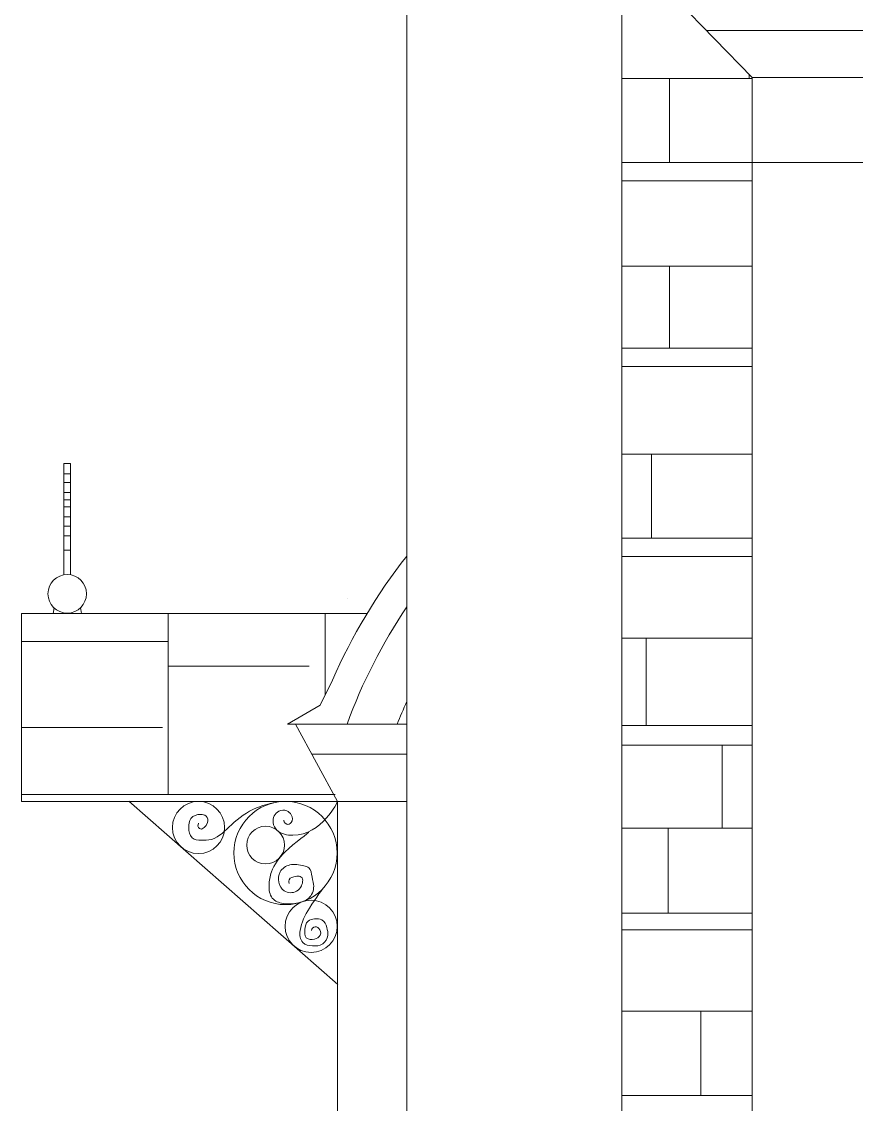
# Model space of a CAD drawing. Header units: millimetres. Extents: x -490789 to -449459, y 209001 to 327650.
# Drawn here: x -479679 to -476219, y 310178 to 314665 of the extents above; entities that cross this region are included whole.
import ezdxf

# ---------------------------------------------------------------- set-up
doc = ezdxf.new("R2010")
doc.units = ezdxf.units.MM
doc.header["$MEASUREMENT"] = 0
for name, color, linetype, lineweight in [('0_Ном._пера__7_Ном._пера__15_Ном._пера__15', 15, 'Continuous', 18), ('0_Ном._пера__7_Ном._пера__7_Ном._пера__1', 1, 'Continuous', 18), ('0_Ном._пера__7_Ном._пера__7_Ном._пера__7', 7, 'Continuous', 18), ('0_Ном_пера__1_Ном_пера__1_Ном_пера__1_Ном._пера__1_Ном_пера__1_Ном_пера__1_Ном_пера__1_Ном_пера__1_Ном_пера__1_Ном_пера__1_Ном_пера__1_Ном_пера__1_Ном_пера__1_Ном_пера__1_Ном_пера__1_Ном_пера__1_Ном_пера__1_Ном_пера__1_Ном_пера__1_Ном_пера__1_Ном_пера___D_Ном._пера__1', 1, 'Continuous', 18), ('0_Ном_пера__1_Ном_пера__1_Ном_пера__1_Ном._пера__1_Ном_пера__1_Ном_пера__1_Ном_пера__1_Ном_пера__1_Ном_пера__1_Ном_пера__1_Ном_пера__1_Ном_пера__1_Ном_пера__1_Ном_пера__1_Ном_пера__1_Ном_пера__1_Ном_пера__1_Ном_пера__1_Ном_пера__1_Ном_пера__1_Ном_пера___D_Ном._пера__7', 7, 'Continuous', 18), ('0_Ном_пера__7_Ном._пера__7_Ном_пера__7_Ном_пера__7_Ном_пера__7_Ном_пера__7_Ном_пера__7_Ном_пера__7_Ном_пера__7_Ном_пера__7_Ном_пера__7_Ном_пера__7_Ном_пера__7_Ном_пера__7_Ном_пера__7_Ном_пера__7_Ном_пера__7_Ном_пера__7_Ном_пера__7_Ном_пера__7_Ном_пера___7_Ном._пера__7', 7, 'Continuous', 18), ('0_Ном_пера__7_Ном_пера__7_Ном_пера__7_Ном._пера__7_Ном_пера__7_Ном_пера__7_Ном_пера__7_Ном_пера__7_Ном_пера__7_Ном_пера__7_Ном_пера__7_Ном_пера__7_Ном_пера__7_Ном_пера__7_Ном_пера__7_Ном_пера__7_Ном_пера__7_Ном_пера__7_Ном_пера__7_Ном_пера__7_Ном_пера___5_Ном._пера__7', 7, 'Continuous', 18), ('0_Ном_пера__7_Ном_пера__7_Ном_пера__7_Ном_пера__7_Ном_пера__7_Ном_пера__7_Ном_пера__7_Ном_пера__7_Ном_пера__7_Ном._пера__7_Ном_пера__7_Ном_пера__7_Ном_пера__7_Ном_пера__7_Ном_пера__7_Ном_пера__7_Ном_пера__7_Ном_пера__7_Ном_пера__7_Ном_пера__7_Ном_пера___7_Ном._пера__1', 1, 'Continuous', 18), ('0_Ном_пера__7_Ном_пера__7_Ном_пера__7_Ном_пера__7_Ном_пера__7_Ном_пера__7_Ном_пера__7_Ном_пера__7_Ном_пера__7_Ном._пера__7_Ном_пера__7_Ном_пера__7_Ном_пера__7_Ном_пера__7_Ном_пера__7_Ном_пера__7_Ном_пера__7_Ном_пера__7_Ном_пера__7_Ном_пера__7_Ном_пера___7_Ном._пера__7', 7, 'Continuous', 18), ('0_Ном_пера__7_Ном_пера__7_Ном_пера__7_Ном_пера__7_Ном_пера__7_Ном_пера__7_Ном_пера__7_Ном_пера__7_Ном_пера__7_Ном_пера__7_Ном_пера__7_Ном_пера__7_Ном_пера__7_Ном_пера__7_Ном_пера__7_Ном._пера__7_Ном_пера__7_Ном._пера__7_Ном_пера__7_Ном._пера__7_Ном_пера_2_Ном._пера__7', 7, 'Continuous', 18), ('0_Ном_пера__7_Ном_пера__7_Ном_пера__7_Ном_пера__7_Ном_пера__7_Ном_пера__7_Ном_пера__7_Ном_пера__7_Ном_пера__7_Ном_пера__7_Ном_пера__7_Ном_пера__7_Ном_пера__7_Ном_пера__7_Ном_пера__7_Ном_пера__7_Ном_пера__7_Ном_пера__7_Ном._пера__7_Ном_пера__7_Ном._пера__5_Ном._пера__1', 1, 'Continuous', 18), ('0_Ном_пера__7_Ном_пера__7_Ном_пера__7_Ном_пера__7_Ном_пера__7_Ном_пера__7_Ном_пера__7_Ном_пера__7_Ном_пера__7_Ном_пера__7_Ном_пера__7_Ном_пера__7_Ном_пера__7_Ном_пера__7_Ном_пера__7_Ном_пера__7_Ном_пера__7_Ном_пера__7_Ном._пера__7_Ном_пера__7_Ном._пера__5_Ном._пера__7', 7, 'Continuous', 18), ('0_Ном_пера__7_Ном_пера__7_Ном_пера__7_Ном_пера__7_Ном_пера__7_Ном_пера__7_Ном_пера__7_Ном_пера__7_Ном_пера__7_Ном_пера__7_Ном_пера__7_Ном_пера__7_Ном_пера__7_Ном_пера__7_Ном_пера__7_Ном_пера__7_Ном_пера__7_Ном_пера__7_Ном_пера__7_Ном_пера__7_Ном_пера__7_C_Ном._пера__7', 7, 'Continuous', 18), ('0_Ном_пера__7_Ном_пера__7_Ном_пера__7_Ном_пера__7_Ном_пера__7_Ном_пера__7_Ном_пера__7_Ном_пера__7_Ном_пера__7_Ном_пера__7_Ном_пера__7_Ном_пера__7_Ном_пера__7_Ном_пера__7_Ном_пера__7_Ном_пера__7_Ном_пера__7_Ном_пера__7_Ном_пера__7_Ном_пера__7_Ном_пера__7_C_Ном._пера__8', 8, 'Continuous', 18), ('0_Ном_пера__7_Ном_пера__7_Ном_пера__7_Ном_пера__7_Ном_пера__7_Ном_пера__7_Ном_пера__7_Ном_пера__7_Ном_пера__7_Ном_пера__7_Ном_пера__7_Ном_пера__7_Ном_пера__7_Ном_пера__7_Ном_пера__7_Ном_пера__7_Ном_пера__7_Ном_пера__7_Ном_пера__7_Ном_пера__7_Ном_пера__7_C_Ном._пера__9', 9, 'Continuous', 18), ('hatch_Ном_пера__254_Ном_пера__254_Ном_пера__254_Ном._пера__254_Ном_пера__254_Ном._пера__9_Ном_пера__9_Ном_пера__9_Ном_пера__12_Ном_пера__12_Ном_пера__12_Ном_пера__12_Ном_пера__12_Ном_пера__12_Ном_пера__12_Ном_пера__12_Ном_пера__12_Ном_пера__12_Ном_пера__8_Ном._пера__7', 7, 'Continuous', 18), ('Line 0.25_Ном_пера__7_Ном_пера__7_Ном_пера__7_Ном_пера__7_Ном_пера__7_Ном_пера__7_Ном_пера__7_Ном_пера__7_Ном_пера__7_Ном_пера__7_Ном_пера__7_Ном._пера__7_Ном._пера__8_Ном._пера__8_Ном._пера__8_Ном._пера__8_Ном._пера__8', 8, 'Continuous', 18)]:
    doc.layers.add(name, color=color, linetype=linetype, lineweight=lineweight)

msp = doc.modelspace()

# ---------------------------------------------------------------- linework, layer by layer
at = {"layer": '0_Ном._пера__7_Ном._пера__15_Ном._пера__15', "linetype": 'Continuous'}
msp.add_line((-475680.3, 314081.5), (-476650.2, 314081.5), dxfattribs=at)
at = {"layer": '0_Ном._пера__7_Ном._пера__7_Ном._пера__1', "linetype": 'Continuous'}
msp.add_line((-477191.5, 310214.5), (-476650.2, 310214.5), dxfattribs=at)
at = {"layer": '0_Ном._пера__7_Ном._пера__7_Ном._пера__7', "linetype": 'Continuous'}
for p, q in [((-478082.2, 309910.3), (-478082.2, 315930.1)), ((-477191.5, 315438), (-477191.5, 308753.4)), ((-476650.2, 314433.4), (-476963.3, 314754.1)), ((-471228.6, 314628.5), (-476840.6, 314628.5)), ((-476650.2, 308753.4), (-476650.2, 314433.4)), ((-476650, 314433.4), (-471438.9, 314433.4)), ((-479503.4, 312833.5), (-479477, 312833.5)), ((-479547.9, 312211.7), (-479544.5, 312235.8)), ((-479434.4, 312236.4), (-479431.2, 312211.6)), ((-477190.7, 312109.9), (-476650.2, 312109.9)), ((-478390.8, 311935.7), (-478441.2, 311831.8)), ((-478441.2, 311831.8), (-478576.7, 311754.1)), ((-478576.7, 311754.1), (-478082.2, 311754.1)), ((-478369.2, 311433.4), (-478543.4, 311754.1)), ((-478475.2, 311628.5), (-478082.2, 311628.5)), ((-478369.2, 308618), (-478369.2, 311433.4)), ((-478369.2, 311433.4), (-478082.2, 311433.4))]:
    msp.add_line(p, q, dxfattribs=at)
msp.add_circle((-479490, 312293.8), 79.9, dxfattribs=at)
for centre, radius, start, end in [((-476216.9, 310981.5), 2374.1, 141.7834, 156.3023), ((-476216.5, 310981.4), 2250.3, 146.0036, 159.9361), ((-476216.5, 310981.4), 2056.6, 155.1133, 157.9527)]:
    msp.add_arc(centre, radius, start, end, dxfattribs=at)
at = {"layer": '0_Ном_пера__1_Ном_пера__1_Ном_пера__1_Ном._пера__1_Ном_пера__1_Ном_пера__1_Ном_пера__1_Ном_пера__1_Ном_пера__1_Ном_пера__1_Ном_пера__1_Ном_пера__1_Ном_пера__1_Ном_пера__1_Ном_пера__1_Ном_пера__1_Ном_пера__1_Ном_пера__1_Ном_пера__1_Ном_пера__1_Ном_пера___D_Ном._пера__1', "linetype": 'Continuous'}
for p, q in [((-476650.2, 314081.5), (-477191.5, 314081.5)), ((-476650.2, 314005.4), (-477191.5, 314005.4)), ((-476650.2, 313311.6), (-477191.5, 313311.6)), ((-476650.2, 313235.6), (-477191.5, 313235.6)), ((-476650.2, 312524.7), (-477191.5, 312524.7)), ((-476650.2, 312448.6), (-477191.5, 312448.6)), ((-476650.2, 311666.2), (-477191.5, 311666.2)), ((-476650.2, 310900.8), (-477191.5, 310900.8))]:
    msp.add_line(p, q, dxfattribs=at)
at = {"layer": '0_Ном_пера__1_Ном_пера__1_Ном_пера__1_Ном._пера__1_Ном_пера__1_Ном_пера__1_Ном_пера__1_Ном_пера__1_Ном_пера__1_Ном_пера__1_Ном_пера__1_Ном_пера__1_Ном_пера__1_Ном_пера__1_Ном_пера__1_Ном_пера__1_Ном_пера__1_Ном_пера__1_Ном_пера__1_Ном_пера__1_Ном_пера___D_Ном._пера__7', "linetype": 'Continuous'}
msp.add_line((-476650.2, 311323), (-477191.5, 311323), dxfattribs=at)
at = {"layer": '0_Ном_пера__7_Ном._пера__7_Ном_пера__7_Ном_пера__7_Ном_пера__7_Ном_пера__7_Ном_пера__7_Ном_пера__7_Ном_пера__7_Ном_пера__7_Ном_пера__7_Ном_пера__7_Ном_пера__7_Ном_пера__7_Ном_пера__7_Ном_пера__7_Ном_пера__7_Ном_пера__7_Ном_пера__7_Ном_пера__7_Ном_пера___7_Ном._пера__7', "linetype": 'Continuous'}
for p, q in [((-476663, 314429.7), (-476663, 314446.5)), ((-477090.3, 311747.3), (-477090.3, 312109.9)), ((-476998.9, 310969.7), (-476998.9, 311323)), ((-476998.9, 310969.7), (-476998.9, 311323)), ((-477191.5, 310564.1), (-476650.2, 310564.1))]:
    msp.add_line(p, q, dxfattribs=at)
at = {"layer": '0_Ном_пера__7_Ном_пера__7_Ном_пера__7_Ном._пера__7_Ном_пера__7_Ном_пера__7_Ном_пера__7_Ном_пера__7_Ном_пера__7_Ном_пера__7_Ном_пера__7_Ном_пера__7_Ном_пера__7_Ном_пера__7_Ном_пера__7_Ном_пера__7_Ном_пера__7_Ном_пера__7_Ном_пера__7_Ном_пера__7_Ном_пера___5_Ном._пера__7', "linetype": 'Continuous'}
for p, q in [((-476993.7, 314429.7), (-476993.7, 314081.5)), ((-477068.4, 312872.9), (-477068.4, 312524.7)), ((-476775.9, 311666.2), (-476775.9, 311325.7))]:
    msp.add_line(p, q, dxfattribs=at)
at = {"layer": '0_Ном_пера__7_Ном_пера__7_Ном_пера__7_Ном_пера__7_Ном_пера__7_Ном_пера__7_Ном_пера__7_Ном_пера__7_Ном_пера__7_Ном._пера__7_Ном_пера__7_Ном_пера__7_Ном_пера__7_Ном_пера__7_Ном_пера__7_Ном_пера__7_Ном_пера__7_Ном_пера__7_Ном_пера__7_Ном_пера__7_Ном_пера___7_Ном._пера__1', "linetype": 'Continuous'}
msp.add_line((-477191.5, 311747.3), (-476650.2, 311747.3), dxfattribs=at)
at = {"layer": '0_Ном_пера__7_Ном_пера__7_Ном_пера__7_Ном_пера__7_Ном_пера__7_Ном_пера__7_Ном_пера__7_Ном_пера__7_Ном_пера__7_Ном._пера__7_Ном_пера__7_Ном_пера__7_Ном_пера__7_Ном_пера__7_Ном_пера__7_Ном_пера__7_Ном_пера__7_Ном_пера__7_Ном_пера__7_Ном_пера__7_Ном_пера___7_Ном._пера__7', "linetype": 'Continuous'}
for p, q in [((-477191.5, 314429.7), (-476650.2, 314429.7)), ((-477191.5, 312872.9), (-476650.2, 312872.9)), ((-477191.5, 312872.9), (-476650.2, 312872.9))]:
    msp.add_line(p, q, dxfattribs=at)
at = {"layer": '0_Ном_пера__7_Ном_пера__7_Ном_пера__7_Ном_пера__7_Ном_пера__7_Ном_пера__7_Ном_пера__7_Ном_пера__7_Ном_пера__7_Ном_пера__7_Ном_пера__7_Ном_пера__7_Ном_пера__7_Ном_пера__7_Ном_пера__7_Ном._пера__7_Ном_пера__7_Ном._пера__7_Ном_пера__7_Ном._пера__7_Ном_пера_2_Ном._пера__7', "linetype": 'Continuous'}
for p, q in [((-476993.6, 313652.2), (-476993.6, 313311.6)), ((-476863.9, 310564.1), (-476863.9, 310214.5)), ((-476863.9, 310553.1), (-476863.9, 310214.5))]:
    msp.add_line(p, q, dxfattribs=at)
at = {"layer": '0_Ном_пера__7_Ном_пера__7_Ном_пера__7_Ном_пера__7_Ном_пера__7_Ном_пера__7_Ном_пера__7_Ном_пера__7_Ном_пера__7_Ном_пера__7_Ном_пера__7_Ном_пера__7_Ном_пера__7_Ном_пера__7_Ном_пера__7_Ном_пера__7_Ном_пера__7_Ном_пера__7_Ном._пера__7_Ном_пера__7_Ном._пера__5_Ном._пера__1', "linetype": 'Continuous'}
msp.add_line((-477191.5, 310969.7), (-476650.2, 310969.7), dxfattribs=at)
at = {"layer": '0_Ном_пера__7_Ном_пера__7_Ном_пера__7_Ном_пера__7_Ном_пера__7_Ном_пера__7_Ном_пера__7_Ном_пера__7_Ном_пера__7_Ном_пера__7_Ном_пера__7_Ном_пера__7_Ном_пера__7_Ном_пера__7_Ном_пера__7_Ном_пера__7_Ном_пера__7_Ном_пера__7_Ном._пера__7_Ном_пера__7_Ном._пера__5_Ном._пера__7', "linetype": 'Continuous'}
msp.add_line((-477191.5, 313652.2), (-476650.2, 313652.2), dxfattribs=at)
at = {"layer": '0_Ном_пера__7_Ном_пера__7_Ном_пера__7_Ном_пера__7_Ном_пера__7_Ном_пера__7_Ном_пера__7_Ном_пера__7_Ном_пера__7_Ном_пера__7_Ном_пера__7_Ном_пера__7_Ном_пера__7_Ном_пера__7_Ном_пера__7_Ном_пера__7_Ном_пера__7_Ном_пера__7_Ном_пера__7_Ном_пера__7_Ном_пера__7_C_Ном._пера__7', "linetype": 'Continuous'}
for p, q in [((-479503.4, 312833.5), (-479503.4, 312372.6)), ((-479477, 312833.5), (-479477, 312372.7)), ((-479503.4, 312790.9), (-479477, 312790.9)), ((-479503.4, 312755.3), (-479477, 312755.3)), ((-479503.4, 312713.5), (-479477, 312713.5)), ((-479503.4, 312682.8), (-479477, 312682.8)), ((-479503.4, 312654.1), (-479477, 312654.1)), ((-479503.4, 312612.2), (-479477, 312612.2)), ((-479503.4, 312574.5), (-479477, 312574.5)), ((-479503.4, 312533.6), (-479477, 312533.6)), ((-479503.4, 312474), (-479477, 312474)), ((-479678.9, 312211.7), (-478247.4, 312211.7)), ((-479678.9, 311433.3), (-479678.9, 312211.7)), ((-479678.9, 311462.6), (-478378.8, 311462.6)), ((-478369.2, 311433.4), (-479678.9, 311433.3))]:
    msp.add_line(p, q, dxfattribs=at)
at = {"layer": '0_Ном_пера__7_Ном_пера__7_Ном_пера__7_Ном_пера__7_Ном_пера__7_Ном_пера__7_Ном_пера__7_Ном_пера__7_Ном_пера__7_Ном_пера__7_Ном_пера__7_Ном_пера__7_Ном_пера__7_Ном_пера__7_Ном_пера__7_Ном_пера__7_Ном_пера__7_Ном_пера__7_Ном_пера__7_Ном_пера__7_Ном_пера__7_C_Ном._пера__8', "linetype": 'Continuous'}
msp.add_line((-478420.4, 312211.7), (-478420.4, 311874.7), dxfattribs=at)
at = {"layer": '0_Ном_пера__7_Ном_пера__7_Ном_пера__7_Ном_пера__7_Ном_пера__7_Ном_пера__7_Ном_пера__7_Ном_пера__7_Ном_пера__7_Ном_пера__7_Ном_пера__7_Ном_пера__7_Ном_пера__7_Ном_пера__7_Ном_пера__7_Ном_пера__7_Ном_пера__7_Ном_пера__7_Ном_пера__7_Ном_пера__7_Ном_пера__7_C_Ном._пера__9', "linetype": 'Continuous'}
msp.add_line((-479234.4, 311434.5), (-478368.1, 310674.4), dxfattribs=at)
for centre, radius in [((-478945.8, 311325.1), 108.2), ((-478585.2, 311219.5), 213.9), ((-478667.6, 311252.2), 78.2), ((-478479, 310915.5), 108.2)]:
    msp.add_circle(centre, radius, dxfattribs=at)
for points, knots in [([(-478933.3, 311318.3), (-478933.3, 311318.3), (-478912.9, 311326.9), (-478907.9, 311345.4), (-478905.2, 311355.2), (-478907.2, 311365.9), (-478914.7, 311372.6), (-478920.6, 311377.9), (-478928.7, 311379.3), (-478936.7, 311379.4), (-478952.3, 311379.5), (-478968.3, 311374.8), (-478977.5, 311362.4), (-478985.3, 311351.9), (-478986.2, 311338.3), (-478986, 311325.1), (-478985.7, 311309.4), (-478984, 311292.8), (-478972.4, 311282.6), (-478962.4, 311274), (-478948.4, 311273), (-478935, 311272.5), (-478920.7, 311271.9), (-478906.4, 311272.1), (-478892.6, 311275.9), (-478859, 311285), (-478835.2, 311313), (-478809.5, 311336.9), (-478778.7, 311365.4), (-478744.5, 311390.4), (-478705.9, 311406.5), (-478671.9, 311420.8), (-478635.3, 311427.5), (-478635.3, 311427.5)], [0, 0, 0, 0, 1, 1, 1, 2, 2, 2, 3, 3, 3, 4, 4, 4, 5, 5, 5, 6, 6, 6, 7, 7, 7, 8, 8, 8, 9, 9, 9, 10, 10, 10, 11, 11, 11, 11]), ([(-478369.2, 311433.4), (-478369.2, 311433.4), (-478432.4, 311293.2), (-478554.9, 311292.8), (-478578.3, 311292.7), (-478602.4, 311297.3), (-478619.4, 311313.2), (-478628.6, 311321.8), (-478634.9, 311333), (-478636.3, 311345.4), (-478638.7, 311364.7), (-478629.9, 311384.2), (-478612.6, 311393), (-478602.5, 311398.1), (-478590.8, 311399), (-478580.3, 311394.7), (-478572.3, 311391.3), (-478565.8, 311385.3), (-478561.7, 311377.7), (-478556, 311367.4), (-478554.6, 311354.6), (-478561.7, 311345.4), (-478566.2, 311339.6), (-478573.4, 311336.2), (-478580.3, 311338.6), (-478590.6, 311342.2), (-478592.2, 311355.6), (-478592.2, 311355.6)], [0, 0, 0, 0, 1, 1, 1, 2, 2, 2, 3, 3, 3, 4, 4, 4, 5, 5, 5, 6, 6, 6, 7, 7, 7, 8, 8, 8, 9, 9, 9, 9]), ([(-478933.3, 311318.3), (-478933.3, 311318.3), (-478941.6, 311319.1), (-478945.8, 311325.1), (-478951.4, 311333.1), (-478945.2, 311343.7), (-478945.2, 311343.7)], [0, 0, 0, 0, 1, 1, 1, 2, 2, 2, 2]), ([(-478488, 311307.8), (-478486.1, 311303.5), (-478546.6, 311263.8), (-478587, 311223.9), (-478611.1, 311200.2), (-478631.8, 311172.8), (-478643.3, 311141.1), (-478649.7, 311123.1), (-478653, 311104.2), (-478653.5, 311085.1), (-478653.9, 311066.3), (-478651.7, 311046.9), (-478639.9, 311032.5), (-478629.1, 311019.3), (-478612.5, 311013.1), (-478595.6, 311010.2), (-478576.9, 311007), (-478557.7, 311007.8), (-478539.1, 311011), (-478523.8, 311013.7), (-478508.8, 311018.1), (-478496.3, 311027), (-478480.4, 311038.2), (-478469.7, 311055.6), (-478468.5, 311074.9), (-478467.8, 311085.2), (-478469.8, 311095.3), (-478472, 311105.5), (-478472.5, 311107.6), (-478473, 311109.8), (-478473.4, 311111.9), (-478474.1, 311114.9), (-478474.7, 311117.8), (-478475.3, 311120.7), (-478477.8, 311134.4), (-478478.5, 311149.2), (-478488.8, 311158.1), (-478494.5, 311162.9), (-478501.9, 311164.9), (-478509.2, 311166.6), (-478528.3, 311171), (-478547.9, 311174.2), (-478566.9, 311170), (-478583.9, 311166.1), (-478599.3, 311156.4), (-478607.6, 311141.1), (-478614.6, 311128.2), (-478615.8, 311113.1), (-478612.7, 311098.7), (-478609.7, 311084.4), (-478602.6, 311071.2), (-478590.7, 311063), (-478575.6, 311052.7), (-478555.7, 311052.3), (-478539.7, 311061.3), (-478530.8, 311066.4), (-478523.9, 311074.2), (-478519.4, 311083.4), (-478512.2, 311098), (-478510.3, 311117), (-478524.5, 311122.4), (-478530.4, 311124.7), (-478536.8, 311123.6), (-478543.1, 311122.4), (-478554, 311120.5), (-478566.3, 311118.7), (-478570.3, 311108.9), (-478573.2, 311101.6), (-478570.3, 311093.6), (-478570.3, 311093.6)], [0, 0, 0, 0, 1, 1, 1, 2, 2, 2, 3, 3, 3, 4, 4, 4, 5, 5, 5, 6, 6, 6, 7, 7, 7, 8, 8, 8, 9, 9, 9, 10, 10, 10, 11, 11, 11, 12, 12, 12, 13, 13, 13, 14, 14, 14, 15, 15, 15, 16, 16, 16, 17, 17, 17, 18, 18, 18, 19, 19, 19, 20, 20, 20, 21, 21, 21, 22, 22, 22, 23, 23, 23, 23]), ([(-478427.3, 311075.2), (-478427.3, 311075.2), (-478459.1, 311034.8), (-478486.3, 310991.4), (-478504.4, 310962.5), (-478520.2, 310931.7), (-478524.5, 310898), (-478526.8, 310880.2), (-478525.5, 310861.2), (-478513.2, 310848.5), (-478503, 310838.2), (-478488.1, 310835.4), (-478473.6, 310834.4), (-478458.7, 310833.4), (-478443.5, 310834.7), (-478431.1, 310842.9), (-478419.2, 310850.8), (-478411.8, 310864), (-478409.9, 310878.2), (-478408.4, 310889.2), (-478410.8, 310900.2), (-478414.2, 310910.7), (-478418, 310922.9), (-478423.1, 310935.4), (-478434, 310941.9), (-478443.2, 310947.3), (-478454.3, 310947), (-478465.1, 310946.1), (-478474.8, 310945.3), (-478484.7, 310943.9), (-478491.9, 310937.6), (-478501.7, 310929.2), (-478503.3, 310915.3), (-478504.7, 310902.3), (-478506, 310890.1), (-478507.2, 310877.1), (-478499, 310868.3), (-478490.7, 310859.4), (-478477.2, 310859.6), (-478465.1, 310862.7), (-478454.9, 310865.2), (-478445.1, 310870.2), (-478441, 310879.6), (-478437.1, 310888.8), (-478439.7, 310899.4), (-478446.7, 310906.5), (-478452.4, 310912.3), (-478460.7, 310915.7), (-478467.9, 310912.2), (-478475.9, 310908.3), (-478477.8, 310898), (-478477.8, 310898)], [0, 0, 0, 0, 1, 1, 1, 2, 2, 2, 3, 3, 3, 4, 4, 4, 5, 5, 5, 6, 6, 6, 7, 7, 7, 8, 8, 8, 9, 9, 9, 10, 10, 10, 11, 11, 11, 12, 12, 12, 13, 13, 13, 14, 14, 14, 15, 15, 15, 16, 16, 16, 17, 17, 17, 17])]:
    msp.add_open_spline(points, degree=3, knots=knots, dxfattribs=at)
at = {"layer": 'hatch_Ном_пера__254_Ном_пера__254_Ном_пера__254_Ном._пера__254_Ном_пера__254_Ном._пера__9_Ном_пера__9_Ном_пера__9_Ном_пера__12_Ном_пера__12_Ном_пера__12_Ном_пера__12_Ном_пера__12_Ном_пера__12_Ном_пера__12_Ном_пера__12_Ном_пера__12_Ном_пера__12_Ном_пера__8_Ном._пера__7', "linetype": 'Continuous'}
msp.add_line((-478329.3, 312275.3), (-478329.9, 312275.9), dxfattribs=at)
at = {"layer": 'Line 0.25_Ном_пера__7_Ном_пера__7_Ном_пера__7_Ном_пера__7_Ном_пера__7_Ном_пера__7_Ном_пера__7_Ном_пера__7_Ном_пера__7_Ном_пера__7_Ном_пера__7_Ном._пера__7_Ном._пера__8_Ном._пера__8_Ном._пера__8_Ном._пера__8_Ном._пера__8', "linetype": 'Continuous'}
for p, q in [((-479071.8, 312211.7), (-479071.8, 311462.6)), ((-479071.8, 312095.8), (-479678.9, 312095.8)), ((-478486.9, 311993.7), (-479071.8, 311993.7)), ((-479094.6, 311740.3), (-479678.9, 311740.3))]:
    msp.add_line(p, q, dxfattribs=at)

doc.saveas('drawing.dxf')
